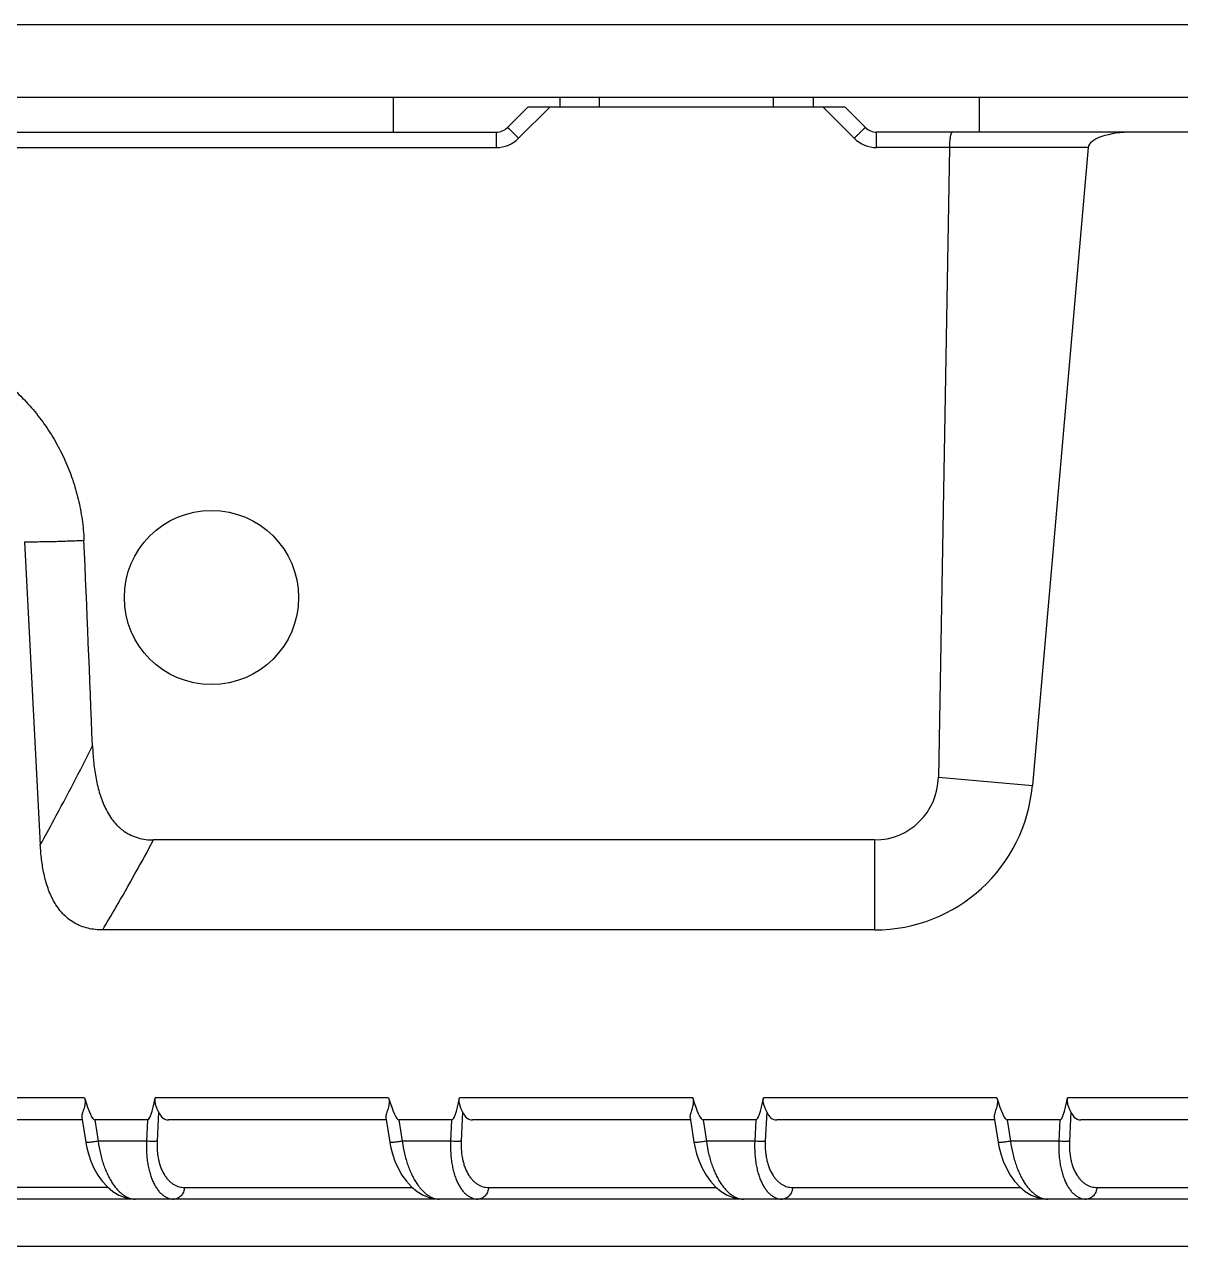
# Model space of a CAD drawing. Header units: millimetres. Extents: x 620 to 19791, y 2539 to 6969.
# Drawn here: x 1888.08 to 1924.59, y 3535.92 to 3574.52 of the extents above; entities that cross this region are included whole.
import ezdxf

# ---------------------------------------------------------------- set-up
doc = ezdxf.new("R2010")
doc.units = ezdxf.units.MM
doc.layers.add('02___PRT_ALL_AXES', color=7, linetype='Continuous')
doc.layers.add('_88746', color=7, linetype='Continuous')

msp = doc.modelspace()

# ---------------------------------------------------------------- linework, layer by layer
at = {"color": 7, "linetype": 'Continuous'}
for p, q in [((1903.3315, 3571.26567), (1903.98505, 3571.91922)), ((1903.68505, 3570.9252), (1904.67907, 3571.91922)), ((1903.98505, 3571.91922), (1906.23505, 3571.91922)), ((1911.73505, 3571.91922), (1913.98505, 3571.91922)), ((1914.28505, 3570.9252), (1913.29104, 3571.91922)), ((1914.63861, 3571.26567), (1913.98505, 3571.91922)), ((1844.99216, 3571.11922), (1902.97795, 3571.11922)), ((1902.97795, 3571.11922), (1902.97795, 3570.63231)), ((1940.58161, 3571.11922), (1914.99216, 3571.11922)), ((1914.99216, 3570.63231), (1914.99216, 3571.11922)), ((1844.99216, 3570.63231), (1902.97795, 3570.63231)), ((1917.29754, 3570.63231), (1914.99216, 3570.63231)), ((1917.29754, 3570.63231), (1916.94068, 3550.74316)), ((1921.6723, 3570.63463), (1917.29759, 3570.63463)), ((1921.6723, 3570.63463), (1919.9093, 3550.48344)), ((1888.07918, 3558.1809), (1888.58072, 3548.61085)), ((1916.94068, 3550.74316), (1919.9093, 3550.48344)), ((1914.92833, 3548.76192), (1892.15779, 3548.76192)), ((1914.92833, 3548.76192), (1914.92833, 3545.91922)), ((1914.92833, 3545.91922), (1890.54985, 3545.91922)), ((1889.97496, 3540.61922), (1886.9968, 3540.61922)), ((1899.57904, 3540.61922), (1892.21023, 3540.61922)), ((1909.18313, 3540.61922), (1901.81431, 3540.61922)), ((1918.78721, 3540.61922), (1911.4184, 3540.61922)), ((1928.39129, 3540.61922), (1921.02248, 3540.61922)), ((1892.31247, 3540.17096), (1892.26802, 3539.24491)), ((1901.91655, 3540.17096), (1901.8721, 3539.24491)), ((1911.52063, 3540.17096), (1911.47618, 3539.24491)), ((1921.12471, 3540.17096), (1921.08027, 3539.24491)), ((1889.90125, 3539.91922), (1885.65858, 3539.91922)), ((1889.88968, 3539.99177), (1890.01326, 3539.21678)), ((1891.96431, 3539.91922), (1890.30074, 3539.91922)), ((1890.30074, 3539.91922), (1890.40827, 3539.24491)), ((1891.96431, 3539.91922), (1891.93195, 3539.24491)), ((1899.50533, 3539.91922), (1892.62888, 3539.91922)), ((1899.49376, 3539.99177), (1899.61735, 3539.21678)), ((1901.5684, 3539.91922), (1899.90482, 3539.91922)), ((1899.90482, 3539.91922), (1900.01235, 3539.24491)), ((1901.5684, 3539.91922), (1901.53603, 3539.24491)), ((1909.10941, 3539.91922), (1902.23296, 3539.91922)), ((1909.09784, 3539.99177), (1909.22143, 3539.21678)), ((1911.17248, 3539.91922), (1909.5089, 3539.91922)), ((1909.5089, 3539.91922), (1909.61644, 3539.24491)), ((1911.17248, 3539.91922), (1911.14011, 3539.24491)), ((1918.71349, 3539.91922), (1911.83704, 3539.91922)), ((1918.70192, 3539.99177), (1918.82551, 3539.21678)), ((1920.77656, 3539.91922), (1919.11298, 3539.91922)), ((1919.11298, 3539.91922), (1919.22052, 3539.24491)), ((1920.77656, 3539.91922), (1920.74419, 3539.24491)), ((1928.31757, 3539.91922), (1921.44112, 3539.91922)), ((1891.93195, 3539.24491), (1890.40827, 3539.24491)), ((1901.53603, 3539.24491), (1900.01235, 3539.24491)), ((1911.14011, 3539.24491), (1909.61644, 3539.24491)), ((1920.74419, 3539.24491), (1919.22052, 3539.24491)), ((1890.72406, 3537.78436), (1886.27334, 3537.78436)), ((1893.13195, 3537.78436), (1900.32815, 3537.78436)), ((1902.73603, 3537.78436), (1909.93223, 3537.78436)), ((1912.34011, 3537.78436), (1919.53631, 3537.78436)), ((1921.94419, 3537.78436), (1929.14039, 3537.78436)), ((1954.99079, 3537.41922), (1798.27988, 3537.41922)), ((1952.26382, 3535.91922), (1415.23752, 3535.91922))]:
    msp.add_line(p, q, dxfattribs=at)
for points in [[(1890.01326, 3539.21678), (1890.03858, 3539.07897), (1890.09676, 3538.84694), (1890.17572, 3538.61586), (1890.27563, 3538.39121), (1890.39615, 3538.17833), (1890.53678, 3537.98204), (1890.69677, 3537.80714), (1890.87346, 3537.65967), (1891.06262, 3537.54498), (1891.25847, 3537.46676), (1891.45364, 3537.42623), (1891.57505, 3537.41922)], [(1899.61735, 3539.21678), (1899.64266, 3539.07897), (1899.70084, 3538.84694), (1899.7798, 3538.61586), (1899.87971, 3538.39121), (1900.00023, 3538.17833), (1900.14086, 3537.98204), (1900.30085, 3537.80714), (1900.47755, 3537.65967), (1900.6667, 3537.54498), (1900.86255, 3537.46676), (1901.05772, 3537.42623), (1901.17913, 3537.41922)], [(1909.22143, 3539.21678), (1909.24674, 3539.07897), (1909.30493, 3538.84694), (1909.38388, 3538.61586), (1909.48379, 3538.39121), (1909.60431, 3538.17833), (1909.74494, 3537.98204), (1909.90493, 3537.80714), (1910.08163, 3537.65967), (1910.27078, 3537.54498), (1910.46663, 3537.46676), (1910.6618, 3537.42623), (1910.78321, 3537.41922)], [(1918.82551, 3539.21678), (1918.85082, 3539.07897), (1918.90901, 3538.84694), (1918.98796, 3538.61586), (1919.08787, 3538.39121), (1919.20839, 3538.17833), (1919.34902, 3537.98204), (1919.50901, 3537.80714), (1919.68571, 3537.65967), (1919.87487, 3537.54498), (1920.07071, 3537.46676), (1920.26589, 3537.42623), (1920.38729, 3537.41922)]]:
    msp.add_lwpolyline(points, dxfattribs=at)
for centre, radius, start, end in [((1902.97795, 3571.61922), 0.5, 270, 315.000497), ((1902.97795, 3571.63231), 1, 270.000033, 314.999967), ((1914.99216, 3571.63231), 1, 225.000002, 269.999998), ((1914.99216, 3571.61922), 0.5, 225, 270), ((-443.64306, 3457.92369), 2335.75622, 2.30189544, 2.46118414), ((1914.92833, 3550.91922), 5, 270, 355)]:
    msp.add_arc(centre, radius, start, end, dxfattribs=at)
for centre, major_axis, ratio, start_param, end_param in [((1923.09057, 3570.61922), (-1.41894, 0), 0.35237535, -1.57079633, -0.03081909), ((1914.92833, 3550.77944), (0, 2.01753), 0.99759715, -3.14159265, -1.58878019), ((1889.57441, 3544.50871), (0.73182, -4.58905), 0.08607632, -0.57330709, -0.0137258), ((1892.18293, 3544.50871), (0.22028, 4.58945), 0.08705628, -3.13741416, -2.57783287), ((1899.17849, 3544.50871), (0.73182, -4.58905), 0.08607632, -0.57330709, -0.0137258), ((1901.78701, 3544.50871), (0.22028, 4.58945), 0.08705628, -3.13741416, -2.57783287), ((1908.78257, 3544.50871), (0.73182, -4.58905), 0.08607632, -0.57330709, -0.0137258), ((1911.39109, 3544.50871), (0.22028, 4.58945), 0.08705628, -3.13741416, -2.57783287), ((1918.38665, 3544.50871), (0.73182, -4.58905), 0.08607632, -0.57330709, -0.0137258), ((1920.99517, 3544.50871), (0.22028, 4.58945), 0.08705628, -3.13741416, -2.57783287), ((1892.70149, 3540.61922), (0.12007, 0.69595), 0.62586933, -3.90985376, -3.03403232), ((1902.30557, 3540.61922), (0.12007, 0.69595), 0.62586933, -3.90985376, -3.03403232), ((1911.90965, 3540.61922), (0.12007, 0.69595), 0.62586933, -3.90985376, -3.03403232), ((1921.51373, 3540.61922), (0.12007, 0.69595), 0.62586933, -3.90985376, -3.03403232)]:
    msp.add_ellipse(centre, major_axis=major_axis, ratio=ratio, start_param=start_param, end_param=end_param, dxfattribs=at)
for points, knots in [([(1903.3315, 3571.26567), (1903.33156, 3571.26573), (1903.33186, 3571.26574), (1903.33263, 3571.2654), (1903.33414, 3571.26444), (1903.3365, 3571.26266), (1903.33971, 3571.26006), (1903.34372, 3571.25665), (1903.34854, 3571.25244), (1903.35415, 3571.24742), (1903.36054, 3571.24162), (1903.3677, 3571.23504), (1903.37874, 3571.22479), (1903.3943, 3571.21016), (1903.41495, 3571.19051), (1903.43816, 3571.16824), (1903.46368, 3571.14357), (1903.49129, 3571.11672), (1903.52072, 3571.08795), (1903.56284, 3571.04658), (1903.61785, 3570.99221), (1903.66237, 3570.94787), (1903.68505, 3570.9252)], [0, 0, 0, 0, 0.00054633, 0.00155504, 0.00526037, 0.01130091, 0.01969064, 0.03042326, 0.04347307, 0.05880885, 0.07639848, 0.09620593, 0.11818102, 0.16841868, 0.22665459, 0.29232978, 0.36483872, 0.44349259, 0.52756211, 0.61623965, 0.80409123, 1, 1, 1, 1]), ([(1914.28505, 3570.9252), (1914.30774, 3570.94787), (1914.35226, 3570.99221), (1914.40727, 3571.04658), (1914.44939, 3571.08795), (1914.47882, 3571.11672), (1914.50643, 3571.14357), (1914.53195, 3571.16824), (1914.55515, 3571.19051), (1914.57581, 3571.21016), (1914.59137, 3571.22479), (1914.60241, 3571.23504), (1914.60957, 3571.24162), (1914.61596, 3571.24742), (1914.62157, 3571.25244), (1914.62639, 3571.25665), (1914.6304, 3571.26006), (1914.63361, 3571.26266), (1914.63597, 3571.26444), (1914.63748, 3571.2654), (1914.63825, 3571.26574), (1914.63854, 3571.26573), (1914.63861, 3571.26567)], [0, 0, 0, 0, 0.19590877, 0.38376035, 0.47243789, 0.55650741, 0.63516128, 0.70767022, 0.77334541, 0.83158132, 0.88181898, 0.90379407, 0.92360152, 0.94119115, 0.95652693, 0.96957674, 0.98030936, 0.98869909, 0.99473963, 0.99844496, 0.99945367, 1, 1, 1, 1]), ([(1917.29754, 3570.63231), (1917.29783, 3570.64848), (1917.29828, 3570.68062), (1917.29949, 3570.7284), (1917.30189, 3570.7751), (1917.30605, 3570.83401), (1917.31279, 3570.9019), (1917.32232, 3570.96511), (1917.33142, 3571.00946), (1917.33844, 3571.03755), (1917.34588, 3571.06175), (1917.35368, 3571.08191), (1917.36176, 3571.09786), (1917.36911, 3571.10824), (1917.37524, 3571.11404), (1917.37961, 3571.117), (1917.38404, 3571.11881), (1917.38708, 3571.11922), (1917.38854, 3571.11922)], [0, 0, 0, 0, 0.0953927, 0.1896969, 0.28193966, 0.37129261, 0.53812377, 0.68433668, 0.74819079, 0.80522085, 0.85507336, 0.89752324, 0.93254042, 0.96042147, 0.97196629, 0.98217032, 0.99136381, 1, 1, 1, 1]), ([(1883.08603, 3564.8021), (1883.30494, 3564.80213), (1883.74318, 3564.78117), (1884.39439, 3564.68736), (1885.0338, 3564.53186), (1885.55192, 3564.35206), (1885.95453, 3564.17917), (1886.34836, 3563.98731), (1886.82273, 3563.71258), (1887.35774, 3563.33029), (1887.85377, 3562.89881), (1888.30629, 3562.4221), (1888.71117, 3561.90456), (1889.0059, 3561.44302), (1889.21435, 3561.0584), (1889.40416, 3560.66435), (1889.60576, 3560.15551), (1889.78824, 3559.52481), (1889.90958, 3558.88022), (1889.94919, 3558.4448), (1889.95852, 3558.22704)], [0, 0, 0, 0, 0.06254764, 0.12513313, 0.18771313, 0.25028442, 0.2815754, 0.31286359, 0.37541158, 0.43794398, 0.50046435, 0.56296781, 0.62545822, 0.687934, 0.71917526, 0.75041269, 0.81286307, 0.87530014, 0.9377247, 1, 1, 1, 1]), ([(1888.07918, 3558.1809), (1888.23589, 3558.18043), (1888.54931, 3558.18204), (1888.941, 3558.18934), (1889.25424, 3558.19806), (1889.56735, 3558.20865), (1889.8021, 3558.21887), (1889.95852, 3558.22704)], [0, 0, 0, 0, 0.25006408, 0.50008942, 0.62508655, 0.75007304, 1, 1, 1, 1]), ([(1888.58072, 3548.61085), (1888.72442, 3548.86834), (1889.29238, 3549.90105), (1889.83513, 3550.94759), (1890.22836, 3551.73899)], [0, 0, 0, 0, 0.25019443, 1, 1, 1, 1]), ([(1890.22836, 3551.73899), (1890.23498, 3551.57406), (1890.25131, 3551.32679), (1890.28958, 3550.99881), (1890.32781, 3550.75408), (1890.37704, 3550.51129), (1890.43903, 3550.2714), (1890.516, 3550.03581), (1890.6105, 3549.80662), (1890.72547, 3549.58682), (1890.86388, 3549.38081), (1891.00088, 3549.22545), (1891.12354, 3549.11468), (1891.22194, 3549.03916), (1891.32624, 3548.97203), (1891.43584, 3548.91396), (1891.54995, 3548.86531), (1891.70684, 3548.81324), (1891.90991, 3548.77184), (1892.07523, 3548.76192), (1892.15779, 3548.76192)], [0, 0, 0, 0, 0.12496842, 0.18746104, 0.24995343, 0.31244655, 0.37494218, 0.43743832, 0.49993382, 0.5624279, 0.62491919, 0.68740591, 0.7186705, 0.74993588, 0.78120149, 0.81246799, 0.84373504, 0.87500351, 0.93749622, 1, 1, 1, 1]), ([(1890.54985, 3545.91922), (1890.472, 3545.91922), (1890.31615, 3545.92708), (1890.08533, 3545.96616), (1889.86161, 3546.03569), (1889.65036, 3546.13719), (1889.45695, 3546.26957), (1889.28529, 3546.42903), (1889.137, 3546.61023), (1889.03242, 3546.77487), (1888.95927, 3546.91239), (1888.89271, 3547.05322), (1888.82111, 3547.23446), (1888.75141, 3547.45755), (1888.69572, 3547.68451), (1888.65217, 3547.91407), (1888.60816, 3548.2224), (1888.58887, 3548.45539), (1888.58072, 3548.61085)], [0, 0, 0, 0, 0.06250311, 0.12500108, 0.18749064, 0.24997541, 0.31246091, 0.37495081, 0.43744613, 0.4999466, 0.53120902, 0.56246911, 0.62497677, 0.68748462, 0.7499917, 0.81249907, 0.87500629, 1, 1, 1, 1]), ([(1890.54985, 3545.91922), (1890.68896, 3546.15344), (1891.23984, 3547.09249), (1891.77075, 3548.04324), (1892.15779, 3548.76192)], [0, 0, 0, 0, 0.25022605, 1, 1, 1, 1]), ([(1889.97496, 3540.61922), (1889.97968, 3540.60344), (1889.98563, 3540.57943), (1889.99091, 3540.54697), (1889.99425, 3540.51449), (1889.99498, 3540.474), (1889.99086, 3540.4262), (1889.98297, 3540.37982), (1889.96925, 3540.32101), (1889.94867, 3540.25214), (1889.92722, 3540.1865), (1889.91202, 3540.13733), (1889.90245, 3540.1035), (1889.89487, 3540.07191), (1889.88974, 3540.04276), (1889.88755, 3540.01626), (1889.88844, 3539.99951), (1889.88968, 3539.99177)], [0, 0, 0, 0, 0.07684099, 0.11518078, 0.15336929, 0.22910258, 0.30369692, 0.37690784, 0.44842596, 0.58537254, 0.71208791, 0.77066474, 0.82548881, 0.8761217, 0.92218281, 0.96343718, 1, 1, 1, 1]), ([(1892.31247, 3540.17096), (1892.29861, 3540.20339), (1892.27674, 3540.2529), (1892.24921, 3540.32119), (1892.22965, 3540.37623), (1892.21354, 3540.43408), (1892.20327, 3540.49465), (1892.20137, 3540.55703), (1892.20638, 3540.59863), (1892.21023, 3540.61922)], [0, 0, 0, 0, 0.22628958, 0.34728375, 0.47238562, 0.60091917, 0.73221369, 0.86557008, 1, 1, 1, 1]), ([(1899.57904, 3540.61922), (1899.58376, 3540.60344), (1899.58971, 3540.57943), (1899.59499, 3540.54697), (1899.59833, 3540.51449), (1899.59906, 3540.474), (1899.59494, 3540.4262), (1899.58705, 3540.37982), (1899.57333, 3540.32101), (1899.55275, 3540.25214), (1899.5313, 3540.1865), (1899.5161, 3540.13733), (1899.50653, 3540.1035), (1899.49895, 3540.07191), (1899.49382, 3540.04276), (1899.49163, 3540.01626), (1899.49252, 3539.99951), (1899.49376, 3539.99177)], [0, 0, 0, 0, 0.07684099, 0.11518078, 0.15336929, 0.22910258, 0.30369692, 0.37690784, 0.44842596, 0.58537254, 0.71208791, 0.77066474, 0.82548881, 0.8761217, 0.92218281, 0.96343718, 1, 1, 1, 1]), ([(1901.91655, 3540.17096), (1901.90269, 3540.20339), (1901.88082, 3540.2529), (1901.85329, 3540.32119), (1901.83373, 3540.37623), (1901.81762, 3540.43408), (1901.80735, 3540.49465), (1901.80545, 3540.55703), (1901.81046, 3540.59863), (1901.81431, 3540.61922)], [0, 0, 0, 0, 0.22628958, 0.34728375, 0.47238562, 0.60091917, 0.73221369, 0.86557008, 1, 1, 1, 1]), ([(1909.18313, 3540.61922), (1909.18785, 3540.60344), (1909.19379, 3540.57943), (1909.19907, 3540.54697), (1909.20241, 3540.51449), (1909.20314, 3540.474), (1909.19902, 3540.4262), (1909.19114, 3540.37982), (1909.17741, 3540.32101), (1909.15683, 3540.25214), (1909.13538, 3540.1865), (1909.12018, 3540.13733), (1909.11062, 3540.1035), (1909.10303, 3540.07191), (1909.0979, 3540.04276), (1909.09571, 3540.01626), (1909.0966, 3539.99951), (1909.09784, 3539.99177)], [0, 0, 0, 0, 0.07684099, 0.11518078, 0.15336929, 0.22910258, 0.30369692, 0.37690784, 0.44842596, 0.58537254, 0.71208791, 0.77066474, 0.82548881, 0.8761217, 0.92218281, 0.96343718, 1, 1, 1, 1]), ([(1911.52063, 3540.17096), (1911.50677, 3540.20339), (1911.4849, 3540.2529), (1911.45737, 3540.32119), (1911.43781, 3540.37623), (1911.4217, 3540.43408), (1911.41143, 3540.49465), (1911.40953, 3540.55703), (1911.41455, 3540.59863), (1911.4184, 3540.61922)], [0, 0, 0, 0, 0.22628958, 0.34728375, 0.47238562, 0.60091917, 0.73221369, 0.86557008, 1, 1, 1, 1]), ([(1918.78721, 3540.61922), (1918.79193, 3540.60344), (1918.79787, 3540.57943), (1918.80315, 3540.54697), (1918.80649, 3540.51449), (1918.80723, 3540.474), (1918.8031, 3540.4262), (1918.79522, 3540.37982), (1918.78149, 3540.32101), (1918.76091, 3540.25214), (1918.73946, 3540.1865), (1918.72426, 3540.13733), (1918.7147, 3540.1035), (1918.70711, 3540.07191), (1918.70198, 3540.04276), (1918.69979, 3540.01626), (1918.70069, 3539.99951), (1918.70192, 3539.99177)], [0, 0, 0, 0, 0.07684099, 0.11518078, 0.15336929, 0.22910258, 0.30369692, 0.37690784, 0.44842596, 0.58537254, 0.71208791, 0.77066474, 0.82548881, 0.8761217, 0.92218281, 0.96343718, 1, 1, 1, 1]), ([(1921.12471, 3540.17096), (1921.11085, 3540.20339), (1921.08899, 3540.2529), (1921.06145, 3540.32119), (1921.04189, 3540.37623), (1921.02578, 3540.43408), (1921.01551, 3540.49465), (1921.01361, 3540.55703), (1921.01863, 3540.59863), (1921.02248, 3540.61922)], [0, 0, 0, 0, 0.22628958, 0.34728375, 0.47238562, 0.60091917, 0.73221369, 0.86557008, 1, 1, 1, 1]), ([(1890.40827, 3539.24491), (1890.38284, 3539.24088), (1890.33292, 3539.23341), (1890.26032, 3539.2238), (1890.19331, 3539.21625), (1890.1421, 3539.21169), (1890.10581, 3539.2094), (1890.08274, 3539.20841), (1890.06274, 3539.20808), (1890.04809, 3539.20836), (1890.03805, 3539.20898), (1890.03182, 3539.20958), (1890.02648, 3539.21034), (1890.02203, 3539.21126), (1890.01848, 3539.21234), (1890.01581, 3539.21357), (1890.01399, 3539.21498), (1890.01336, 3539.21621), (1890.01326, 3539.21678)], [0, 0, 0, 0, 0.19341939, 0.37907399, 0.55001943, 0.69988033, 0.76513457, 0.82312872, 0.87333541, 0.91534241, 0.93316518, 0.94883452, 0.96234097, 0.97369015, 0.98292273, 0.99015322, 0.99564276, 1, 1, 1, 1]), ([(1890.40827, 3539.24491), (1890.42486, 3539.11486), (1890.45897, 3538.92303), (1890.52303, 3538.67553), (1890.57823, 3538.50079), (1890.64036, 3538.33626), (1890.70862, 3538.18311), (1890.78223, 3538.0423), (1890.86044, 3537.91455), (1890.94255, 3537.80049), (1891.02787, 3537.70056), (1891.1158, 3537.61514), (1891.20575, 3537.54457), (1891.29717, 3537.48911), (1891.38955, 3537.44907), (1891.4823, 3537.42477), (1891.54463, 3537.41922), (1891.57522, 3537.41922)], [0, 0, 0, 0, 0.16957014, 0.25144708, 0.33057064, 0.40647293, 0.47880274, 0.54731261, 0.61185533, 0.67237667, 0.72891366, 0.78159962, 0.8306728, 0.87648709, 0.91952987, 0.96044502, 1, 1, 1, 1]), ([(1891.93195, 3539.24491), (1891.92705, 3539.11719), (1891.92903, 3538.92734), (1891.95171, 3538.67953), (1891.97785, 3538.50375), (1892.01285, 3538.33764), (1892.05614, 3538.18273), (1892.10706, 3538.04027), (1892.16491, 3537.91125), (1892.22898, 3537.79639), (1892.29856, 3537.6962), (1892.36174, 3537.62391), (1892.41441, 3537.57422), (1892.46648, 3537.53129), (1892.53396, 3537.48659), (1892.61927, 3537.44764), (1892.7069, 3537.42433), (1892.76638, 3537.41922), (1892.79587, 3537.41922)], [0, 0, 0, 0, 0.17365158, 0.25734209, 0.33797061, 0.41495023, 0.48783805, 0.55633594, 0.62029801, 0.67972761, 0.73477424, 0.78573499, 0.80983113, 0.8330866, 0.87737408, 0.91936601, 0.9599356, 1, 1, 1, 1]), ([(1892.26802, 3539.24491), (1892.25819, 3539.24404), (1892.23691, 3539.24259), (1892.1887, 3539.24052), (1892.11943, 3539.23967), (1892.02867, 3539.24098), (1891.96487, 3539.24334), (1891.93195, 3539.24491)], [0, 0, 0, 0, 0.08805219, 0.19024736, 0.43045608, 0.70600243, 1, 1, 1, 1]), ([(1892.26802, 3539.24491), (1892.26299, 3539.1401), (1892.26529, 3538.98405), (1892.28943, 3538.78128), (1892.31699, 3538.63818), (1892.35361, 3538.50378), (1892.41179, 3538.34264), (1892.48566, 3538.19762), (1892.57477, 3538.07381), (1892.64465, 3537.99585), (1892.71883, 3537.9301), (1892.79665, 3537.87653), (1892.87748, 3537.8351), (1892.96073, 3537.80568), (1893.04582, 3537.78818), (1893.1033, 3537.78436), (1893.13195, 3537.78436)], [0, 0, 0, 0, 0.16716428, 0.24763715, 0.32510951, 0.39909493, 0.46929401, 0.59786118, 0.65658878, 0.71192865, 0.76428158, 0.81413352, 0.86203118, 0.90856555, 0.95435853, 1, 1, 1, 1]), ([(1900.01235, 3539.24491), (1899.98692, 3539.24088), (1899.937, 3539.23341), (1899.8644, 3539.2238), (1899.79739, 3539.21625), (1899.74619, 3539.21169), (1899.70989, 3539.2094), (1899.68682, 3539.20841), (1899.66682, 3539.20808), (1899.65217, 3539.20836), (1899.64213, 3539.20898), (1899.6359, 3539.20958), (1899.63056, 3539.21034), (1899.62611, 3539.21126), (1899.62256, 3539.21234), (1899.6199, 3539.21357), (1899.61807, 3539.21498), (1899.61744, 3539.21621), (1899.61735, 3539.21678)], [0, 0, 0, 0, 0.19341939, 0.37907399, 0.55001943, 0.69988033, 0.76513457, 0.82312872, 0.87333541, 0.91534241, 0.93316518, 0.94883452, 0.96234097, 0.97369015, 0.98292273, 0.99015322, 0.99564276, 1, 1, 1, 1]), ([(1900.01235, 3539.24491), (1900.02894, 3539.11486), (1900.06305, 3538.92303), (1900.12711, 3538.67553), (1900.18231, 3538.50079), (1900.24444, 3538.33626), (1900.3127, 3538.18311), (1900.38631, 3538.0423), (1900.46452, 3537.91455), (1900.54663, 3537.80049), (1900.63195, 3537.70056), (1900.71988, 3537.61514), (1900.80983, 3537.54457), (1900.90125, 3537.48911), (1900.99364, 3537.44907), (1901.08638, 3537.42477), (1901.14872, 3537.41922), (1901.1793, 3537.41922)], [0, 0, 0, 0, 0.16957014, 0.25144708, 0.33057064, 0.40647293, 0.47880274, 0.54731261, 0.61185533, 0.67237667, 0.72891366, 0.78159962, 0.8306728, 0.87648709, 0.91952987, 0.96044502, 1, 1, 1, 1]), ([(1901.53603, 3539.24491), (1901.53113, 3539.11719), (1901.53312, 3538.92734), (1901.55579, 3538.67953), (1901.58193, 3538.50375), (1901.61693, 3538.33764), (1901.66022, 3538.18273), (1901.71114, 3538.04027), (1901.76899, 3537.91125), (1901.83306, 3537.79639), (1901.90264, 3537.6962), (1901.96582, 3537.62391), (1902.01849, 3537.57422), (1902.07056, 3537.53129), (1902.13804, 3537.48659), (1902.22335, 3537.44764), (1902.31099, 3537.42433), (1902.37047, 3537.41922), (1902.39995, 3537.41922)], [0, 0, 0, 0, 0.17365158, 0.25734209, 0.33797061, 0.41495023, 0.48783805, 0.55633594, 0.62029801, 0.67972761, 0.73477424, 0.78573499, 0.80983113, 0.8330866, 0.87737408, 0.91936601, 0.9599356, 1, 1, 1, 1]), ([(1901.8721, 3539.24491), (1901.86227, 3539.24404), (1901.84099, 3539.24259), (1901.79278, 3539.24052), (1901.72351, 3539.23967), (1901.63275, 3539.24098), (1901.56895, 3539.24334), (1901.53603, 3539.24491)], [0, 0, 0, 0, 0.08805219, 0.19024736, 0.43045608, 0.70600243, 1, 1, 1, 1]), ([(1901.8721, 3539.24491), (1901.86707, 3539.1401), (1901.86937, 3538.98405), (1901.89351, 3538.78128), (1901.92107, 3538.63818), (1901.9577, 3538.50378), (1902.01587, 3538.34264), (1902.08974, 3538.19762), (1902.17886, 3538.07381), (1902.24873, 3537.99585), (1902.32291, 3537.9301), (1902.40073, 3537.87653), (1902.48156, 3537.8351), (1902.56482, 3537.80568), (1902.6499, 3537.78818), (1902.70738, 3537.78436), (1902.73603, 3537.78436)], [0, 0, 0, 0, 0.16716428, 0.24763715, 0.32510951, 0.39909493, 0.46929401, 0.59786118, 0.65658878, 0.71192865, 0.76428158, 0.81413352, 0.86203118, 0.90856555, 0.95435853, 1, 1, 1, 1]), ([(1909.61644, 3539.24491), (1909.591, 3539.24088), (1909.54108, 3539.23341), (1909.46848, 3539.2238), (1909.40147, 3539.21625), (1909.35027, 3539.21169), (1909.31398, 3539.2094), (1909.2909, 3539.20841), (1909.2709, 3539.20808), (1909.25625, 3539.20836), (1909.24621, 3539.20898), (1909.23998, 3539.20958), (1909.23464, 3539.21034), (1909.23019, 3539.21126), (1909.22664, 3539.21234), (1909.22398, 3539.21357), (1909.22215, 3539.21498), (1909.22152, 3539.21621), (1909.22143, 3539.21678)], [0, 0, 0, 0, 0.19341939, 0.37907399, 0.55001943, 0.69988033, 0.76513457, 0.82312872, 0.87333541, 0.91534241, 0.93316518, 0.94883452, 0.96234097, 0.97369015, 0.98292273, 0.99015322, 0.99564276, 1, 1, 1, 1]), ([(1909.61644, 3539.24491), (1909.63302, 3539.11486), (1909.66714, 3538.92303), (1909.73119, 3538.67553), (1909.78639, 3538.50079), (1909.84852, 3538.33626), (1909.91678, 3538.18311), (1909.99039, 3538.0423), (1910.0686, 3537.91455), (1910.15071, 3537.80049), (1910.23604, 3537.70056), (1910.32396, 3537.61514), (1910.41391, 3537.54457), (1910.50534, 3537.48911), (1910.59772, 3537.44907), (1910.69047, 3537.42477), (1910.7528, 3537.41922), (1910.78338, 3537.41922)], [0, 0, 0, 0, 0.16957014, 0.25144708, 0.33057064, 0.40647293, 0.47880274, 0.54731261, 0.61185533, 0.67237667, 0.72891366, 0.78159962, 0.8306728, 0.87648709, 0.91952987, 0.96044502, 1, 1, 1, 1]), ([(1911.14011, 3539.24491), (1911.13521, 3539.11719), (1911.1372, 3538.92734), (1911.15987, 3538.67953), (1911.18601, 3538.50375), (1911.22101, 3538.33764), (1911.2643, 3538.18273), (1911.31522, 3538.04027), (1911.37307, 3537.91125), (1911.43714, 3537.79639), (1911.50672, 3537.6962), (1911.5699, 3537.62391), (1911.62257, 3537.57422), (1911.67465, 3537.53129), (1911.74212, 3537.48659), (1911.82743, 3537.44764), (1911.91507, 3537.42433), (1911.97455, 3537.41922), (1912.00404, 3537.41922)], [0, 0, 0, 0, 0.17365158, 0.25734209, 0.33797061, 0.41495023, 0.48783805, 0.55633594, 0.62029801, 0.67972761, 0.73477424, 0.78573499, 0.80983113, 0.8330866, 0.87737408, 0.91936601, 0.9599356, 1, 1, 1, 1]), ([(1911.47618, 3539.24491), (1911.46635, 3539.24404), (1911.44507, 3539.24259), (1911.39687, 3539.24052), (1911.32759, 3539.23967), (1911.23683, 3539.24098), (1911.17303, 3539.24334), (1911.14011, 3539.24491)], [0, 0, 0, 0, 0.08805219, 0.19024736, 0.43045608, 0.70600243, 1, 1, 1, 1]), ([(1911.47618, 3539.24491), (1911.47115, 3539.1401), (1911.47345, 3538.98405), (1911.49759, 3538.78128), (1911.52515, 3538.63818), (1911.56178, 3538.50378), (1911.61995, 3538.34264), (1911.69382, 3538.19762), (1911.78294, 3538.07381), (1911.85281, 3537.99585), (1911.92699, 3537.9301), (1912.00481, 3537.87653), (1912.08564, 3537.8351), (1912.1689, 3537.80568), (1912.25398, 3537.78818), (1912.31146, 3537.78436), (1912.34011, 3537.78436)], [0, 0, 0, 0, 0.16716428, 0.24763715, 0.32510951, 0.39909493, 0.46929401, 0.59786118, 0.65658878, 0.71192865, 0.76428158, 0.81413352, 0.86203118, 0.90856555, 0.95435853, 1, 1, 1, 1]), ([(1919.22052, 3539.24491), (1919.19508, 3539.24088), (1919.14517, 3539.23341), (1919.07256, 3539.2238), (1919.00555, 3539.21625), (1918.95435, 3539.21169), (1918.91806, 3539.2094), (1918.89498, 3539.20841), (1918.87498, 3539.20808), (1918.86033, 3539.20836), (1918.8503, 3539.20898), (1918.84407, 3539.20958), (1918.83872, 3539.21034), (1918.83427, 3539.21126), (1918.83072, 3539.21234), (1918.82806, 3539.21357), (1918.82623, 3539.21498), (1918.8256, 3539.21621), (1918.82551, 3539.21678)], [0, 0, 0, 0, 0.19341939, 0.37907399, 0.55001943, 0.69988033, 0.76513457, 0.82312872, 0.87333541, 0.91534241, 0.93316518, 0.94883452, 0.96234097, 0.97369015, 0.98292273, 0.99015322, 0.99564276, 1, 1, 1, 1]), ([(1919.22052, 3539.24491), (1919.23711, 3539.11486), (1919.27122, 3538.92303), (1919.33527, 3538.67553), (1919.39048, 3538.50079), (1919.4526, 3538.33626), (1919.52086, 3538.18311), (1919.59447, 3538.0423), (1919.67268, 3537.91455), (1919.75479, 3537.80049), (1919.84012, 3537.70056), (1919.92804, 3537.61514), (1920.01799, 3537.54457), (1920.10942, 3537.48911), (1920.2018, 3537.44907), (1920.29455, 3537.42477), (1920.35688, 3537.41922), (1920.38746, 3537.41922)], [0, 0, 0, 0, 0.16957014, 0.25144708, 0.33057064, 0.40647293, 0.47880274, 0.54731261, 0.61185533, 0.67237667, 0.72891366, 0.78159962, 0.8306728, 0.87648709, 0.91952987, 0.96044502, 1, 1, 1, 1]), ([(1920.74419, 3539.24491), (1920.73929, 3539.11719), (1920.74128, 3538.92734), (1920.76396, 3538.67953), (1920.79009, 3538.50375), (1920.82509, 3538.33764), (1920.86838, 3538.18273), (1920.9193, 3538.04027), (1920.97715, 3537.91125), (1921.04122, 3537.79639), (1921.1108, 3537.6962), (1921.17398, 3537.62391), (1921.22665, 3537.57422), (1921.27873, 3537.53129), (1921.3462, 3537.48659), (1921.43151, 3537.44764), (1921.51915, 3537.42433), (1921.57863, 3537.41922), (1921.60812, 3537.41922)], [0, 0, 0, 0, 0.17365158, 0.25734209, 0.33797061, 0.41495023, 0.48783805, 0.55633594, 0.62029801, 0.67972761, 0.73477424, 0.78573499, 0.80983113, 0.8330866, 0.87737408, 0.91936601, 0.9599356, 1, 1, 1, 1]), ([(1921.08027, 3539.24491), (1921.07043, 3539.24404), (1921.04916, 3539.24259), (1921.00095, 3539.24052), (1920.93167, 3539.23967), (1920.84091, 3539.24098), (1920.77711, 3539.24334), (1920.74419, 3539.24491)], [0, 0, 0, 0, 0.08805219, 0.19024736, 0.43045608, 0.70600243, 1, 1, 1, 1]), ([(1921.08027, 3539.24491), (1921.07524, 3539.1401), (1921.07754, 3538.98405), (1921.10167, 3538.78128), (1921.12923, 3538.63818), (1921.16586, 3538.50378), (1921.22404, 3538.34264), (1921.2979, 3538.19762), (1921.38702, 3538.07381), (1921.45689, 3537.99585), (1921.53107, 3537.9301), (1921.60889, 3537.87653), (1921.68972, 3537.8351), (1921.77298, 3537.80568), (1921.85806, 3537.78818), (1921.91554, 3537.78436), (1921.94419, 3537.78436)], [0, 0, 0, 0, 0.16716428, 0.24763715, 0.32510951, 0.39909493, 0.46929401, 0.59786118, 0.65658878, 0.71192865, 0.76428158, 0.81413352, 0.86203118, 0.90856555, 0.95435853, 1, 1, 1, 1]), ([(1893.13195, 3537.78436), (1893.13014, 3537.75985), (1893.12274, 3537.71137), (1893.10048, 3537.64205), (1893.06782, 3537.57867), (1893.02583, 3537.52342), (1892.97586, 3537.47819), (1892.91956, 3537.44459), (1892.85887, 3537.4239), (1892.81673, 3537.41922), (1892.79587, 3537.41922)], [0, 0, 0, 0, 0.13539824, 0.2689244, 0.39946473, 0.52634175, 0.64928976, 0.76858307, 0.88507481, 1, 1, 1, 1]), ([(1902.73603, 3537.78436), (1902.73422, 3537.75985), (1902.72682, 3537.71137), (1902.70457, 3537.64205), (1902.6719, 3537.57867), (1902.62991, 3537.52342), (1902.57994, 3537.47819), (1902.52364, 3537.44459), (1902.46295, 3537.4239), (1902.42081, 3537.41922), (1902.39995, 3537.41922)], [0, 0, 0, 0, 0.13539824, 0.2689244, 0.39946473, 0.52634175, 0.64928976, 0.76858307, 0.88507481, 1, 1, 1, 1]), ([(1912.34011, 3537.78436), (1912.3383, 3537.75985), (1912.3309, 3537.71137), (1912.30865, 3537.64205), (1912.27599, 3537.57867), (1912.23399, 3537.52342), (1912.18402, 3537.47819), (1912.12772, 3537.44459), (1912.06704, 3537.4239), (1912.02489, 3537.41922), (1912.00404, 3537.41922)], [0, 0, 0, 0, 0.13539824, 0.2689244, 0.39946473, 0.52634175, 0.64928976, 0.76858307, 0.88507481, 1, 1, 1, 1]), ([(1921.94419, 3537.78436), (1921.94238, 3537.75985), (1921.93498, 3537.71137), (1921.91273, 3537.64205), (1921.88007, 3537.57867), (1921.83807, 3537.52342), (1921.7881, 3537.47819), (1921.7318, 3537.44459), (1921.67112, 3537.4239), (1921.62897, 3537.41922), (1921.60812, 3537.41922)], [0, 0, 0, 0, 0.13539824, 0.2689244, 0.39946473, 0.52634175, 0.64928976, 0.76858307, 0.88507481, 1, 1, 1, 1])]:
    msp.add_open_spline(points, degree=3, knots=knots, dxfattribs=at)
at = {"layer": '02___PRT_ALL_AXES', "color": 7, "linetype": 'Continuous'}
msp.add_circle((1893.98505, 3556.41922), 2.75, dxfattribs=at)
at = {"layer": '_88746', "color": 7, "linetype": 'Continuous'}
for p, q in [((1833.98505, 3574.51922), (1983.98505, 3574.51922)), ((1833.98505, 3572.21922), (1983.98505, 3572.21922)), ((1899.73505, 3571.11922), (1899.73505, 3572.21922)), ((1904.98505, 3572.21922), (1904.98505, 3571.91922)), ((1906.23505, 3571.91922), (1906.23505, 3572.21922)), ((1911.73505, 3571.91922), (1911.73505, 3572.21922)), ((1912.98505, 3572.21922), (1912.98505, 3571.91922)), ((1918.23505, 3571.11922), (1918.23505, 3572.21922)), ((1906.23505, 3571.91922), (1911.73505, 3571.91922))]:
    msp.add_line(p, q, dxfattribs=at)

doc.saveas('drawing.dxf')
